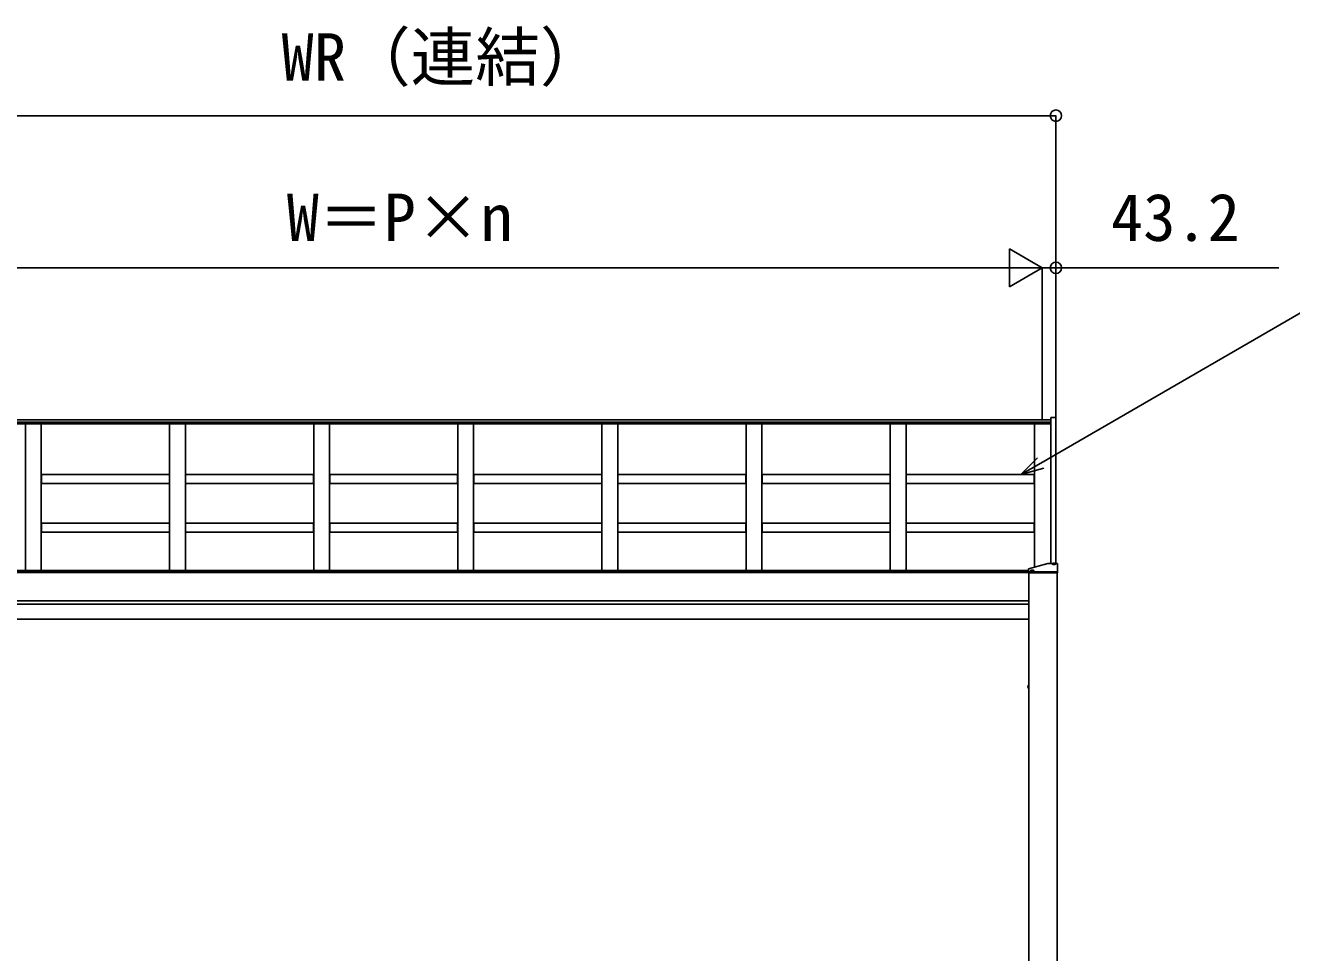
# Model space of a CAD drawing. Units: millimetres, scale not verified. Extents: x -10500 to 10500, y -15600 to 15524.
# Drawn here: x -2572 to 1425, y -4533 to -1607 of the extents above; entities that cross this region are included whole.
import ezdxf
from ezdxf.enums import TextEntityAlignment as Align

# ---------------------------------------------------------------- set-up
doc = ezdxf.new("R2010")
doc.units = ezdxf.units.MM
doc.header["$LTSCALE"] = 80
doc.layers.add('0-4_YKK_A1', color=4, linetype='Continuous')
doc.layers.add('0-5_YKK_D', color=6, linetype='Continuous')
doc.styles.add('ＭＳ ゴシック', font='')
doc.styles.get('ＭＳ ゴシック').set_extended_font_data('MS Gothic')

msp = doc.modelspace()

# ---------------------------------------------------------------- linework, layer by layer
at = {"layer": '0-4_YKK_A1'}
for p, q in [((665.2, -2852.27), (-2938.3, -2852.27)), ((665.2, -2859.21), (-2938.3, -2859.21)), ((665.2, -2864.45), (-2938.3, -2864.45)), ((-2571.8, -2864.45), (-2571.8, -3327.17)), ((-2521.8, -2864.45), (-2521.8, -3327.17)), ((-2116.8, -2864.45), (-2116.8, -3327.17)), ((-2066.8, -2864.45), (-2066.8, -3327.17)), ((-1661.8, -2864.45), (-1661.8, -3327.17)), ((-1611.8, -2864.45), (-1611.8, -3327.17)), ((-1206.8, -2864.45), (-1206.8, -3327.17)), ((-1156.8, -2864.45), (-1156.8, -3327.17)), ((-751.8, -2864.45), (-751.8, -3327.17)), ((-701.8, -2864.45), (-701.8, -3327.17)), ((-296.8, -2864.45), (-296.8, -3327.17)), ((-246.8, -2864.45), (-246.8, -3327.17)), ((158.2, -2864.45), (158.2, -3327.17)), ((208.2, -2864.45), (208.2, -3327.17)), ((613.2, -3316.95), (613.2, -2864.45)), ((665.2, -2844.64), (665.2, -3304.71)), ((681.4, -2844.64), (665.2, -2844.64)), ((681.4, -2844.64), (681.4, -3304.71)), ((595.2, -3322.07), (656.2, -3304.71)), ((656.2, -3304.71), (671.24, -3304.71)), ((669.3, -3306.5), (669.3, -3306.07)), ((672.75, -3304.79), (672.75, -3304.49)), ((674.71, -3305.09), (674.71, -3304.78)), ((675.69, -3305.09), (675.69, -3304.78)), ((677.65, -3304.49), (677.65, -3304.79)), ((679.16, -3304.71), (685.2, -3304.71)), ((681.1, -3306.5), (681.1, -3306.07)), ((686.2, -3333.42), (686.2, -3304.88)), ((595.2, -3330.97), (-2981.8, -3330.97)), ((595.2, -3333), (-2981.8, -3333)), ((595.2, -3327.17), (-2959.3, -3327.17)), ((595.2, -3333.42), (595.2, -3322.07)), ((596.1, -3334.09), (595.61, -3333.59)), ((595.7, -3334.09), (595.7, -6174)), ((685.7, -3334.09), (595.7, -3334.09)), ((596.2, -3331.63), (685.2, -3331.63)), ((596.2, -3333.59), (685.2, -3333.59)), ((597.22, -3334.09), (596.73, -3333.59)), ((598.35, -3334.09), (597.85, -3333.59)), ((599.47, -3334.09), (598.98, -3333.59)), ((600.59, -3334.09), (600.1, -3333.59)), ((600.3, -3328.21), (600.3, -3327.77)), ((601.71, -3334.09), (601.22, -3333.59)), ((602.84, -3334.09), (602.34, -3333.59)), ((603.96, -3334.09), (603.47, -3333.59)), ((603.75, -3326.5), (603.75, -3326.19)), ((605.08, -3334.09), (604.59, -3333.59)), ((605.71, -3326.79), (605.71, -3326.49)), ((606.2, -3334.09), (605.71, -3333.59)), ((606.69, -3326.79), (606.69, -3326.49)), ((607.33, -3334.09), (606.83, -3333.59)), ((608.45, -3334.09), (607.96, -3333.59)), ((608.65, -3326.19), (608.65, -3326.5)), ((609.57, -3334.09), (609.08, -3333.59)), ((610.69, -3334.09), (610.2, -3333.59)), ((611.82, -3334.09), (611.32, -3333.59)), ((612.1, -3328.21), (612.1, -3327.77)), ((612.94, -3334.09), (612.45, -3333.59)), ((614.06, -3334.09), (613.57, -3333.59)), ((615.18, -3334.09), (614.69, -3333.59)), ((616.31, -3334.09), (615.81, -3333.59)), ((617.43, -3334.09), (616.94, -3333.59)), ((618.55, -3334.09), (618.06, -3333.59)), ((619.67, -3334.09), (619.18, -3333.59)), ((620.8, -3334.09), (620.3, -3333.59)), ((621.92, -3334.09), (621.43, -3333.59)), ((623.04, -3334.09), (622.55, -3333.59)), ((624.16, -3334.09), (623.67, -3333.59)), ((625.29, -3334.09), (624.79, -3333.59)), ((626.41, -3334.09), (625.92, -3333.59)), ((627.53, -3334.09), (627.04, -3333.59)), ((628.65, -3334.09), (628.16, -3333.59)), ((629.78, -3334.09), (629.28, -3333.59)), ((630.9, -3334.09), (630.41, -3333.59)), ((632.02, -3334.09), (631.53, -3333.59)), ((633.14, -3334.09), (632.65, -3333.59)), ((634.27, -3334.09), (633.77, -3333.59)), ((635.39, -3334.09), (634.9, -3333.59)), ((636.51, -3334.09), (636.02, -3333.59)), ((637.63, -3334.09), (637.14, -3333.59)), ((638.76, -3334.09), (638.26, -3333.59)), ((639.88, -3334.09), (639.39, -3333.59)), ((641, -3334.09), (640.51, -3333.59)), ((642.12, -3334.09), (641.63, -3333.59)), ((643.25, -3334.09), (642.75, -3333.59)), ((644.37, -3334.09), (643.88, -3333.59)), ((645.49, -3334.09), (645, -3333.59)), ((646.61, -3334.09), (646.12, -3333.59)), ((647.74, -3334.09), (647.24, -3333.59)), ((648.86, -3334.09), (648.37, -3333.59)), ((649.98, -3334.09), (649.49, -3333.59)), ((651.1, -3334.09), (650.61, -3333.59)), ((652.23, -3334.09), (651.73, -3333.59)), ((653.35, -3334.09), (652.86, -3333.59)), ((654.47, -3334.09), (653.98, -3333.59)), ((655.59, -3334.09), (655.1, -3333.59)), ((656.72, -3334.09), (656.22, -3333.59)), ((657.84, -3334.09), (657.35, -3333.59)), ((658.96, -3334.09), (658.47, -3333.59)), ((660.08, -3334.09), (659.59, -3333.59)), ((661.21, -3334.09), (660.71, -3333.59)), ((662.33, -3334.09), (661.84, -3333.59)), ((663.45, -3334.09), (662.96, -3333.59)), ((664.57, -3334.09), (664.08, -3333.59)), ((665.7, -3334.09), (665.2, -3333.59)), ((666.82, -3334.09), (666.33, -3333.59)), ((667.94, -3334.09), (667.45, -3333.59)), ((669.06, -3334.09), (668.57, -3333.59)), ((670.19, -3334.09), (669.69, -3333.59)), ((671.31, -3334.09), (670.82, -3333.59)), ((672.43, -3334.09), (671.94, -3333.59)), ((673.55, -3334.09), (673.06, -3333.59)), ((674.68, -3334.09), (674.19, -3333.59)), ((675.8, -3334.09), (675.31, -3333.59)), ((676.92, -3334.09), (676.43, -3333.59)), ((678.05, -3334.09), (677.55, -3333.59)), ((679.17, -3334.09), (678.68, -3333.59)), ((680.29, -3334.09), (679.8, -3333.59)), ((681.41, -3334.09), (680.92, -3333.59)), ((682.54, -3334.09), (682.04, -3333.59)), ((683.66, -3334.09), (683.17, -3333.59)), ((684.78, -3334.09), (684.29, -3333.59)), ((685.9, -3334.09), (685.41, -3333.59)), ((685.7, -6174), (685.7, -3334.09)), ((595.7, -3423), (-2981.8, -3423)), ((595.7, -3433.78), (-2981.8, -3433.78)), ((595.7, -3480.5), (-2959.3, -3480.5)), ((595.11, -3689.4), (593.96, -3689.6)), ((595.11, -3698.6), (593.96, -3698.4)), ((595.11, -3698.6), (595.11, -3689.4)), ((595.11, -3689.4), (595.7, -3689.5)), ((595.11, -3698.6), (595.7, -3698.5)), ((595.7, -3698.5), (595.7, -3689.5))]:
    msp.add_line(p, q, dxfattribs=at)
for points in [[(-2117.3, -3052.83), (-2117.3, -3024.1), (-2521.3, -3024.1)], [(-2117.3, -3052.83), (-2521.3, -3052.83), (-2521.3, -3024.1)], [(-1662.3, -3052.83), (-1662.3, -3024.1), (-2066.3, -3024.1)], [(-1662.3, -3052.83), (-2066.3, -3052.83), (-2066.3, -3024.1)], [(-1207.3, -3052.83), (-1207.3, -3024.1), (-1611.3, -3024.1)], [(-1207.3, -3052.83), (-1611.3, -3052.83), (-1611.3, -3024.1)], [(-752.3, -3052.83), (-752.3, -3024.1), (-1156.3, -3024.1)], [(-752.3, -3052.83), (-1156.3, -3052.83), (-1156.3, -3024.1)], [(-297.3, -3052.83), (-297.3, -3024.1), (-701.3, -3024.1)], [(-297.3, -3052.83), (-701.3, -3052.83), (-701.3, -3024.1)], [(157.7, -3052.83), (157.7, -3024.1), (-246.3, -3024.1)], [(157.7, -3052.83), (-246.3, -3052.83), (-246.3, -3024.1)], [(612.7, -3052.83), (612.7, -3024.1), (208.7, -3024.1)], [(612.7, -3052.83), (208.7, -3052.83), (208.7, -3024.1)], [(-2117.3, -3206.69), (-2117.3, -3177.95), (-2521.3, -3177.95)], [(-2117.3, -3206.69), (-2521.3, -3206.69), (-2521.3, -3177.95)], [(-1662.3, -3206.69), (-1662.3, -3177.95), (-2066.3, -3177.95)], [(-1662.3, -3206.69), (-2066.3, -3206.69), (-2066.3, -3177.95)], [(-1207.3, -3206.69), (-1207.3, -3177.95), (-1611.3, -3177.95)], [(-1207.3, -3206.69), (-1611.3, -3206.69), (-1611.3, -3177.95)], [(-752.3, -3206.69), (-752.3, -3177.95), (-1156.3, -3177.95)], [(-752.3, -3206.69), (-1156.3, -3206.69), (-1156.3, -3177.95)], [(-297.3, -3206.69), (-297.3, -3177.95), (-701.3, -3177.95)], [(-297.3, -3206.69), (-701.3, -3206.69), (-701.3, -3177.95)], [(157.7, -3206.69), (157.7, -3177.95), (-246.3, -3177.95)], [(157.7, -3206.69), (-246.3, -3206.69), (-246.3, -3177.95)], [(612.7, -3206.69), (612.7, -3177.95), (208.7, -3177.95)], [(612.7, -3206.69), (208.7, -3206.69), (208.7, -3177.95)], [(673.73, -3304.58), (673.86, -3304.56), (674, -3304.55), (674.13, -3304.55), (674.27, -3304.56), (674.4, -3304.58), (674.53, -3304.62), (674.65, -3304.68), (674.71, -3304.78)], [(675.69, -3304.78), (675.75, -3304.68), (675.87, -3304.62), (676, -3304.58), (676.13, -3304.56), (676.27, -3304.55), (676.4, -3304.55), (676.54, -3304.56), (676.67, -3304.58)], [(604.73, -3326.29), (604.86, -3326.27), (605, -3326.26), (605.13, -3326.26), (605.27, -3326.27), (605.4, -3326.29), (605.53, -3326.32), (605.65, -3326.38), (605.71, -3326.49)], [(606.69, -3326.49), (606.75, -3326.38), (606.87, -3326.32), (607, -3326.29), (607.13, -3326.27), (607.27, -3326.26), (607.4, -3326.26), (607.54, -3326.27), (607.67, -3326.29)]]:
    msp.add_lwpolyline(points, dxfattribs=at)
msp.add_lwpolyline([(595.2, -3333.59), (686.2, -3333.59), (686.2, -3334.09), (595.2, -3334.09)], close=True, dxfattribs=at)
for centre, radius, start, end in [((599.82, -3694), 7.65, 149.36409, 210.63591), ((594.15, -3690.64), 1.06, 100, 149.36409), ((594.15, -3697.36), 1.06, 210.63591, 260)]:
    msp.add_arc(centre, radius, start, end, dxfattribs=at)
for centre in [(675.2, -3306.07), (606.2, -3327.77)]:
    msp.add_ellipse(centre, major_axis=(-5.9, 0), ratio=0.310816, dxfattribs=at)
for centre, major_axis, ratio, start_param, end_param in [((675.2, -3306.5), (-5.9, 0), 0.310816, 0, 3.1415927), ((675.2, -3311.01), (8.02, 0), 0.85381, 1.7551906, 1.8813492), ((675.2, -3311.31), (-8.02, 0), 0.85381, 4.8967832, 5.0229419), ((675.2, -3311.92), (-8.02, 0), 0.85381, 4.6512338, 4.7735441), ((675.2, -3311.01), (-8.02, 0), 0.85381, 4.4018361, 4.5279947), ((675.2, -3311.31), (8.02, 0), 0.85381, 1.2602434, 1.3864021), ((685.2, -3304.88), (1, 0), 0.173648, 6.2831853, 7.8539816), ((596.2, -3331.45), (-1, 0), 0.173648, 6.2831853, 7.8539816), ((596.2, -3333.42), (-1, 0), 0.173648, 6.2831853, 7.8539816), ((606.2, -3328.21), (-5.9, 0), 0.310816, 0, 3.1415927), ((606.2, -3332.71), (8.02, 0), 0.85381, 1.7551906, 1.8813492), ((606.2, -3333.02), (-8.02, 0), 0.85381, 4.8967832, 5.0229419), ((606.2, -3333.63), (-8.02, 0), 0.85381, 4.6512338, 4.7735441), ((606.2, -3332.71), (-8.02, 0), 0.85381, 4.4018361, 4.5279947), ((606.2, -3333.02), (8.02, 0), 0.85381, 1.2602434, 1.3864021), ((685.2, -3331.45), (1, 0), 0.173648, 4.712389, 6.2831853), ((685.2, -3333.42), (1, 0), 0.173648, 4.712389, 6.2831853)]:
    msp.add_ellipse(centre, major_axis=major_axis, ratio=ratio, start_param=start_param, end_param=end_param, dxfattribs=at)
at = {"layer": '0-5_YKK_D'}
for p, q in [((-2964.3, -1892.27), (681.4, -1892.27)), ((681.4, -2843.64), (681.4, -1891.27)), ((638.2, -2372.27), (534.28, -2312.27)), ((534.28, -2312.27), (534.28, -2432.27)), ((-2881.8, -2372.27), (518.2, -2372.27)), ((638.2, -2372.27), (430.35, -2372.27)), ((638.2, -2372.27), (534.28, -2432.27)), ((638.2, -2372.27), (566.2, -2372.27)), ((638.2, -2851.27), (638.2, -2371.27)), ((638.2, -2851.27), (638.2, -2371.27)), ((638.2, -2372.27), (681.4, -2372.27)), ((681.4, -2843.64), (681.4, -2371.27)), ((681.4, -2372.27), (1385.26, -2372.27))]:
    msp.add_line(p, q, dxfattribs=at)
for points in [[(570.78, -3024.1), (633.14, -2988.1), (1695.89, -2374.52), (2282.54, -2374.52)], [(642.78, -3004.81), (570.78, -3024.1), (623.49, -2971.39)]]:
    msp.add_lwpolyline(points, dxfattribs=at)
for centre in [(681.4, -1892.27), (681.4, -2372.27)]:
    msp.add_circle(centre, 18, dxfattribs=at)

# ---------------------------------------------------------------- texts
at = {"layer": '0-5_YKK_D', "style": 'ＭＳ ゴシック'}
for s, p in [('WR（連結）', (-1763.3, -1826.77)), ('W＝P×n', (-1746.86, -2332.27)), ('43.2', (854.97, -2332.27))]:
    msp.add_text(s, height=149.6, dxfattribs=at).set_placement(p, align=Align.BOTTOM_LEFT)

doc.saveas('drawing.dxf')
